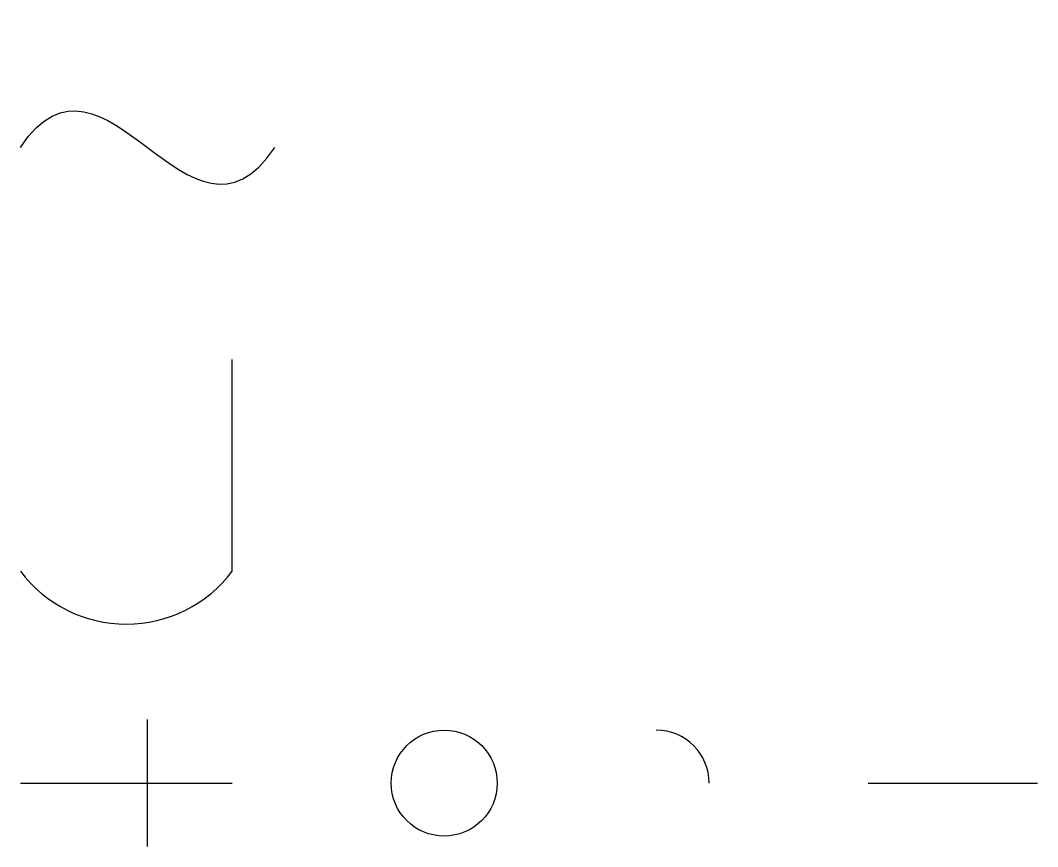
# Model space of a CAD drawing. Extents: x 0 to 480, y -30 to 360.
import ezdxf

# ---------------------------------------------------------------- set-up
doc = ezdxf.new("R2010")
doc.units = 0
doc.layers.get('0').update_dxf_attribs({"linetype": 'ByLayer'})

# ---------------------------------------------------------------- blocks, each defined once
blk = doc.blocks.new('TESTBLK')
blk.add_line((0, 0), (40, 0))

msp = doc.modelspace()

# ---------------------------------------------------------------- linework, layer by layer
for p, q in [((60, -30), (60, 30)), ((0, 0), (100, 0))]:
    msp.add_line(p, q)
msp.add_lwpolyline([(0, 100, 0.5), (100, 100), (100, 200)], format="xyb")
msp.add_circle((200, 0), 25)
msp.add_arc((300, 0), 25, 0, 90)
msp.add_open_spline([(0, 300), (40, 360), (80, 240), (120, 300)], degree=3)

# ---------------------------------------------------------------- block references
at = {"xscale": 2, "yscale": 2}
msp.add_blockref('TESTBLK', (400, 0), dxfattribs=at)

doc.saveas('drawing.dxf')
